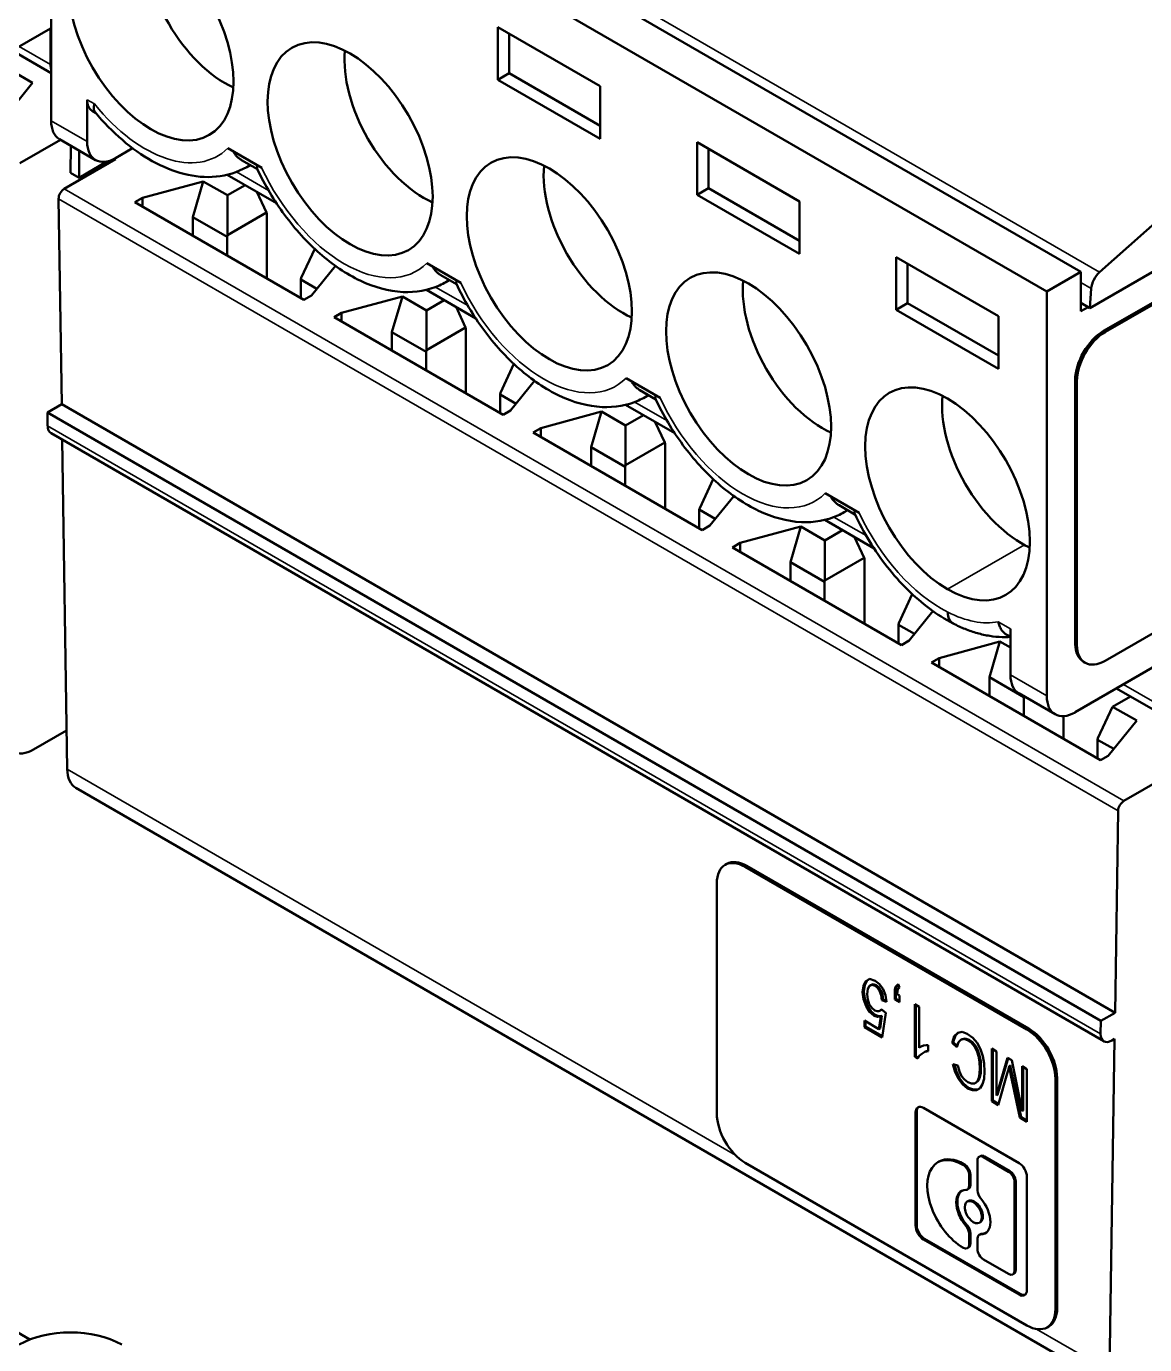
# Model space of a CAD drawing. Header units: millimetres. Extents: x 3137 to 5094, y 789 to 1822.
# Drawn here: x 4116.65 to 4130.54, y 1632.06 to 1648.43 of the extents above; entities that cross this region are included whole.
import ezdxf

# ---------------------------------------------------------------- set-up
doc = ezdxf.new("R2010")
doc.units = ezdxf.units.MM
doc.header["$LTSCALE"] = 1.8
doc.layers.add('외형선(ISO)', color=7, linetype='Continuous', lineweight=50)
doc.layers.add('좁은 외형선(ISO)', color=7, linetype='Continuous', lineweight=35)

msp = doc.modelspace()

# ---------------------------------------------------------------- linework, layer by layer
at = {"layer": '외형선(ISO)'}
for p, q in [((4117.38, 1652.526), (4129.751, 1645.384)), ((4116.955, 1647.26), (4116.955, 1652.281)), ((4116.955, 1652.281), (4129.326, 1645.139)), ((4116.948, 1648.407), (4115.958, 1647.835)), ((4116.948, 1647.958), (4116.948, 1648.407)), ((4122.506, 1648.423), (4122.506, 1647.77)), ((4123.779, 1647.688), (4122.506, 1648.423)), ((4122.648, 1647.851), (4122.648, 1648.341)), ((4116.472, 1648.131), (4116.955, 1647.852)), ((4116.726, 1647.73), (4116.427, 1647.903)), ((4116.372, 1647.294), (4116.726, 1647.73)), ((4122.506, 1647.77), (4122.648, 1647.851)), ((4122.506, 1647.77), (4123.779, 1647.035)), ((4123.779, 1647.198), (4122.648, 1647.851)), ((4123.779, 1647.035), (4123.779, 1647.688)), ((4129.983, 1645.38), (4132.459, 1647.575)), ((4117.404, 1647.001), (4117.404, 1647.52)), ((4117.466, 1647.383), (4117.508, 1647.359)), ((4133.868, 1647.247), (4129.861, 1644.933)), ((4116.567, 1646.733), (4117.071, 1647.024)), ((4117.507, 1646.772), (4117.059, 1647.031)), ((4117.196, 1646.614), (4117.201, 1646.949)), ((4117.302, 1646.553), (4117.302, 1646.89)), ((4117.968, 1646.918), (4117.757, 1646.797)), ((4119.15, 1646.92), (4119.572, 1646.676)), ((4124.981, 1646.994), (4124.981, 1646.341)), ((4126.254, 1646.259), (4124.981, 1646.994)), ((4125.123, 1646.423), (4125.123, 1646.912)), ((4117.754, 1646.782), (4117.118, 1646.415)), ((4117.649, 1646.754), (4117.302, 1646.553)), ((4117.656, 1646.725), (4117.656, 1646.755)), ((4117.754, 1646.782), (4117.743, 1646.789)), ((4119.519, 1646.658), (4119.321, 1646.772)), ((4119.386, 1646.685), (4119.429, 1646.71)), ((4130.033, 1644.649), (4133.716, 1646.775)), ((4117.196, 1646.614), (4117.302, 1646.553)), ((4119.144, 1646.589), (4119.756, 1646.235)), ((4133.637, 1646.705), (4130.055, 1644.637)), ((4118.09, 1646.302), (4118.845, 1646.506)), ((4118.716, 1646.063), (4118.845, 1646.506)), ((4118.845, 1646.506), (4119.145, 1646.334)), ((4119.145, 1646.334), (4119.365, 1646.461)), ((4124.981, 1646.341), (4125.123, 1646.423)), ((4126.254, 1645.769), (4125.123, 1646.423)), ((4117.048, 1646.291), (4117.087, 1643.738)), ((4118.09, 1646.302), (4117.996, 1646.247)), ((4120.096, 1645.035), (4117.996, 1646.247)), ((4118.09, 1646.193), (4118.09, 1646.302)), ((4119.145, 1646.334), (4119.145, 1645.838)), ((4119.631, 1646.119), (4119.512, 1646.376)), ((4124.981, 1646.341), (4126.254, 1645.606)), ((4126.254, 1645.606), (4126.254, 1646.259)), ((4118.716, 1645.831), (4118.716, 1646.063)), ((4118.716, 1646.063), (4119.141, 1645.818)), ((4119.145, 1645.838), (4119.631, 1646.119)), ((4119.631, 1646.119), (4119.635, 1646.104)), ((4119.635, 1645.301), (4119.635, 1646.104)), ((4119.145, 1645.838), (4119.141, 1645.818)), ((4119.141, 1645.586), (4119.141, 1645.818)), ((4120.231, 1645.668), (4120.064, 1645.308)), ((4127.456, 1645.565), (4127.456, 1644.912)), ((4128.725, 1644.832), (4127.456, 1645.565)), ((4120.191, 1645.09), (4120.488, 1645.456)), ((4121.625, 1645.491), (4122.047, 1645.247)), ((4127.597, 1644.994), (4127.597, 1645.484)), ((4120.064, 1645.308), (4120.06, 1645.288)), ((4120.06, 1645.056), (4120.06, 1645.288)), ((4120.258, 1645.173), (4120.06, 1645.288)), ((4121.994, 1645.229), (4121.796, 1645.343)), ((4121.861, 1645.256), (4121.903, 1645.281)), ((4129.326, 1645.139), (4129.751, 1645.384)), ((4129.751, 1645.384), (4129.751, 1644.894)), ((4120.096, 1645.035), (4120.191, 1645.09)), ((4120.565, 1644.873), (4121.32, 1645.078)), ((4121.191, 1644.634), (4121.32, 1645.078)), ((4121.32, 1645.078), (4121.619, 1644.905)), ((4121.619, 1645.16), (4122.231, 1644.806)), ((4129.326, 1640.117), (4129.326, 1645.139)), ((4129.861, 1644.933), (4129.879, 1645.176)), ((4121.619, 1644.905), (4121.84, 1645.032)), ((4122.106, 1644.691), (4121.987, 1644.947)), ((4127.456, 1644.912), (4127.597, 1644.994)), ((4127.456, 1644.912), (4128.725, 1644.179)), ((4127.597, 1644.994), (4128.725, 1644.343)), ((4129.751, 1644.997), (4129.84, 1644.945)), ((4129.751, 1644.894), (4129.84, 1644.945)), ((4129.84, 1644.945), (4129.861, 1644.933)), ((4120.565, 1644.873), (4120.471, 1644.819)), ((4122.571, 1643.606), (4120.471, 1644.819)), ((4120.565, 1644.764), (4120.565, 1644.873)), ((4121.619, 1644.905), (4121.619, 1644.41)), ((4128.725, 1644.179), (4128.725, 1644.832)), ((4121.191, 1644.634), (4121.615, 1644.389)), ((4121.191, 1644.403), (4121.191, 1644.634)), ((4121.619, 1644.41), (4122.106, 1644.691)), ((4122.106, 1644.691), (4122.11, 1644.675)), ((4122.11, 1643.872), (4122.11, 1644.675)), ((4121.619, 1644.41), (4121.615, 1644.389)), ((4121.615, 1644.158), (4121.615, 1644.389)), ((4122.706, 1644.239), (4122.539, 1643.879)), ((4122.665, 1643.661), (4122.963, 1644.028)), ((4124.1, 1644.062), (4124.522, 1643.818)), ((4129.68, 1640.76), (4129.68, 1644.036)), ((4129.701, 1644.024), (4129.701, 1640.748)), ((4122.539, 1643.879), (4122.535, 1643.859)), ((4122.733, 1643.744), (4122.535, 1643.859)), ((4122.535, 1643.627), (4122.535, 1643.859)), ((4124.468, 1643.8), (4124.271, 1643.914)), ((4124.335, 1643.827), (4124.378, 1643.852)), ((4116.91, 1643.636), (4117.087, 1643.738)), ((4116.912, 1643.471), (4116.91, 1643.636)), ((4116.91, 1643.636), (4129.998, 1636.08)), ((4117.087, 1643.738), (4130.175, 1636.182)), ((4122.571, 1643.606), (4122.665, 1643.661)), ((4123.04, 1643.444), (4123.795, 1643.649)), ((4123.666, 1643.206), (4123.795, 1643.649)), ((4123.795, 1643.649), (4124.094, 1643.476)), ((4124.094, 1643.731), (4124.705, 1643.378)), ((4124.094, 1643.476), (4124.315, 1643.603)), ((4123.04, 1643.444), (4122.945, 1643.39)), ((4123.04, 1643.335), (4123.04, 1643.444)), ((4124.094, 1643.476), (4124.094, 1642.981)), ((4124.581, 1643.262), (4124.462, 1643.518)), ((4130.035, 1635.827), (4116.955, 1643.379)), ((4117.093, 1643.299), (4117.154, 1639.208)), ((4125.046, 1642.177), (4122.945, 1643.39)), ((4123.666, 1643.206), (4124.09, 1642.961)), ((4123.666, 1642.974), (4123.666, 1643.206)), ((4124.094, 1642.981), (4124.581, 1643.262)), ((4124.581, 1643.262), (4124.585, 1643.246)), ((4124.585, 1642.443), (4124.585, 1643.246)), ((4124.094, 1642.981), (4124.09, 1642.961)), ((4124.09, 1642.729), (4124.09, 1642.961)), ((4125.181, 1642.81), (4125.014, 1642.45)), ((4126.575, 1642.633), (4126.997, 1642.389)), ((4125.14, 1642.232), (4125.438, 1642.599)), ((4126.943, 1642.371), (4126.746, 1642.485)), ((4125.014, 1642.45), (4125.009, 1642.43)), ((4125.009, 1642.198), (4125.009, 1642.43)), ((4125.208, 1642.315), (4125.009, 1642.43)), ((4126.568, 1642.302), (4127.18, 1641.949)), ((4126.81, 1642.399), (4126.853, 1642.423)), ((4125.046, 1642.177), (4125.14, 1642.232)), ((4125.515, 1642.016), (4126.27, 1642.22)), ((4126.141, 1641.777), (4126.27, 1642.22)), ((4126.27, 1642.22), (4126.569, 1642.047)), ((4126.569, 1642.047), (4126.79, 1642.174)), ((4125.515, 1642.016), (4125.42, 1641.961)), ((4127.52, 1640.748), (4125.42, 1641.961)), ((4125.515, 1641.906), (4125.515, 1642.016)), ((4126.569, 1642.047), (4126.569, 1641.552)), ((4127.056, 1641.833), (4126.937, 1642.089)), ((4126.569, 1641.552), (4127.056, 1641.833)), ((4127.056, 1641.833), (4127.06, 1641.818)), ((4127.06, 1641.014), (4127.06, 1641.818)), ((4126.141, 1641.777), (4126.565, 1641.532)), ((4126.141, 1641.545), (4126.141, 1641.777)), ((4126.569, 1641.552), (4126.565, 1641.532)), ((4126.565, 1641.3), (4126.565, 1641.532)), ((4127.656, 1641.381), (4127.488, 1641.021)), ((4127.615, 1640.803), (4127.913, 1641.17)), ((4127.488, 1641.021), (4127.484, 1641.001)), ((4127.484, 1640.769), (4127.484, 1641.001)), ((4127.683, 1640.886), (4127.484, 1641.001)), ((4128.829, 1640.874), (4128.875, 1640.848)), ((4128.875, 1640.378), (4128.875, 1640.949)), ((4130.054, 1640.554), (4130.677, 1640.913)), ((4127.52, 1640.748), (4127.615, 1640.803)), ((4127.99, 1640.587), (4128.745, 1640.791)), ((4128.616, 1640.348), (4128.745, 1640.791)), ((4128.745, 1640.791), (4128.875, 1640.716)), ((4129.68, 1640.76), (4129.701, 1640.748)), ((4127.99, 1640.587), (4127.895, 1640.532)), ((4129.995, 1639.319), (4127.895, 1640.532)), ((4127.99, 1640.477), (4127.99, 1640.587)), ((4129.804, 1640.529), (4129.783, 1640.542)), ((4128.616, 1640.348), (4129.04, 1640.103)), ((4128.616, 1640.116), (4128.616, 1640.348)), ((4130.67, 1640.485), (4129.68, 1639.913)), ((4130.193, 1640.209), (4130.677, 1639.93)), ((4128.979, 1640.149), (4129.43, 1639.888)), ((4129.042, 1640.112), (4129.04, 1640.103)), ((4129.04, 1639.871), (4129.04, 1640.103)), ((4130.145, 1639.983), (4130.365, 1640.11)), ((4129.535, 1639.585), (4129.535, 1639.865)), ((4130.145, 1639.983), (4129.963, 1639.592)), ((4130.444, 1639.81), (4130.145, 1639.983)), ((4117.147, 1639.687), (4116.736, 1639.45)), ((4130.09, 1639.374), (4130.444, 1639.81)), ((4129.963, 1639.592), (4129.959, 1639.572)), ((4130.158, 1639.458), (4129.959, 1639.572)), ((4129.959, 1639.34), (4129.959, 1639.572)), ((4129.995, 1639.319), (4130.09, 1639.374)), ((4130.285, 1638.813), (4130.789, 1639.104)), ((4130.206, 1631.504), (4117.262, 1638.977)), ((4130.175, 1636.182), (4130.213, 1638.691)), ((4125.33, 1638.018), (4125.351, 1638.03)), ((4125.58, 1637.993), (4129.08, 1635.973)), ((4125.601, 1638.006), (4129.102, 1635.985)), ((4125.227, 1634.932), (4125.227, 1637.789)), ((4127.075, 1636.571), (4127.05, 1636.517)), ((4127.064, 1636.525), (4127.089, 1636.58)), ((4127.126, 1636.603), (4127.075, 1636.571)), ((4127.089, 1636.58), (4127.075, 1636.571)), ((4127.089, 1636.58), (4127.127, 1636.603)), ((4127.194, 1636.58), (4127.126, 1636.603)), ((4127.25, 1636.535), (4127.194, 1636.58)), ((4127.05, 1636.517), (4127.038, 1636.438)), ((4127.052, 1636.446), (4127.038, 1636.438)), ((4127.038, 1636.438), (4127.05, 1636.35)), ((4127.064, 1636.525), (4127.05, 1636.517)), ((4127.052, 1636.446), (4127.064, 1636.525)), ((4127.064, 1636.359), (4127.052, 1636.446)), ((4127.095, 1636.414), (4127.103, 1636.478)), ((4127.103, 1636.348), (4127.095, 1636.414)), ((4127.103, 1636.478), (4127.123, 1636.515)), ((4127.123, 1636.515), (4127.157, 1636.528)), ((4127.137, 1636.523), (4127.123, 1636.515)), ((4127.171, 1636.536), (4127.137, 1636.523)), ((4127.171, 1636.536), (4127.157, 1636.528)), ((4127.157, 1636.528), (4127.194, 1636.515)), ((4127.208, 1636.523), (4127.171, 1636.536)), ((4127.208, 1636.523), (4127.194, 1636.515)), ((4127.194, 1636.515), (4127.225, 1636.493)), ((4127.239, 1636.501), (4127.208, 1636.523)), ((4127.239, 1636.501), (4127.225, 1636.493)), ((4127.225, 1636.493), (4127.25, 1636.454)), ((4127.265, 1636.462), (4127.239, 1636.501)), ((4127.293, 1636.474), (4127.25, 1636.535)), ((4127.265, 1636.462), (4127.25, 1636.454)), ((4127.25, 1636.454), (4127.27, 1636.402)), ((4127.284, 1636.41), (4127.265, 1636.462)), ((4127.284, 1636.41), (4127.27, 1636.402)), ((4127.27, 1636.402), (4127.279, 1636.34)), ((4127.293, 1636.348), (4127.284, 1636.41)), ((4127.324, 1636.399), (4127.293, 1636.474)), ((4127.335, 1636.316), (4127.324, 1636.399)), ((4127.44, 1636.47), (4127.437, 1636.431)), ((4127.451, 1636.44), (4127.437, 1636.431)), ((4127.437, 1636.431), (4127.437, 1636.346)), ((4127.448, 1636.502), (4127.44, 1636.47)), ((4127.454, 1636.479), (4127.44, 1636.47)), ((4127.463, 1636.522), (4127.448, 1636.502)), ((4127.463, 1636.51), (4127.448, 1636.502)), ((4127.451, 1636.44), (4127.454, 1636.479)), ((4127.451, 1636.354), (4127.451, 1636.44)), ((4127.454, 1636.479), (4127.463, 1636.51)), ((4127.482, 1636.535), (4127.463, 1636.522)), ((4127.463, 1636.51), (4127.477, 1636.53)), ((4127.477, 1636.53), (4127.463, 1636.522)), ((4127.468, 1636.413), (4127.471, 1636.444)), ((4127.497, 1636.397), (4127.468, 1636.413)), ((4127.471, 1636.444), (4127.477, 1636.469)), ((4127.477, 1636.53), (4127.483, 1636.534)), ((4127.477, 1636.469), (4127.485, 1636.485)), ((4127.497, 1636.495), (4127.482, 1636.535)), ((4127.485, 1636.485), (4127.497, 1636.495)), ((4127.497, 1636.312), (4127.497, 1636.397)), ((4127.064, 1636.359), (4127.05, 1636.35)), ((4127.05, 1636.35), (4127.081, 1636.263)), ((4127.095, 1636.272), (4127.064, 1636.359)), ((4127.095, 1636.272), (4127.081, 1636.263)), ((4127.081, 1636.263), (4127.126, 1636.193)), ((4127.14, 1636.201), (4127.095, 1636.272)), ((4127.12, 1636.289), (4127.103, 1636.348)), ((4127.151, 1636.243), (4127.12, 1636.289)), ((4127.191, 1636.208), (4127.151, 1636.243)), ((4127.293, 1636.348), (4127.279, 1636.34)), ((4127.279, 1636.34), (4127.335, 1636.316)), ((4127.333, 1636.331), (4127.293, 1636.348)), ((4127.451, 1636.354), (4127.437, 1636.346)), ((4127.437, 1636.346), (4127.497, 1636.312)), ((4127.497, 1636.328), (4127.451, 1636.354)), ((4127.686, 1636.288), (4127.686, 1635.634)), ((4127.743, 1636.255), (4127.686, 1636.288)), ((4127.7, 1635.642), (4127.7, 1636.28)), ((4127.743, 1635.747), (4127.743, 1636.255)), ((4127.242, 1635.979), (4127.061, 1636.084)), ((4127.061, 1636.084), (4127.061, 1636.003)), ((4127.075, 1636.011), (4127.075, 1636.076)), ((4127.14, 1636.201), (4127.126, 1636.193)), ((4127.126, 1636.193), (4127.18, 1636.145)), ((4127.194, 1636.154), (4127.14, 1636.201)), ((4127.194, 1636.154), (4127.18, 1636.145)), ((4127.18, 1636.145), (4127.225, 1636.131)), ((4127.219, 1636.2), (4127.191, 1636.208)), ((4127.239, 1636.14), (4127.194, 1636.154)), ((4127.239, 1636.2), (4127.219, 1636.2)), ((4127.239, 1636.14), (4127.225, 1636.131)), ((4127.225, 1636.131), (4127.265, 1636.137)), ((4127.259, 1636.209), (4127.239, 1636.2)), ((4127.279, 1636.145), (4127.239, 1636.14)), ((4127.265, 1636.137), (4127.242, 1635.979)), ((4127.256, 1635.988), (4127.279, 1636.145)), ((4127.27, 1636.227), (4127.259, 1636.209)), ((4127.273, 1636.217), (4127.259, 1636.209)), ((4127.279, 1636.145), (4127.265, 1636.137)), ((4127.327, 1636.182), (4127.27, 1636.227)), ((4127.273, 1636.217), (4127.276, 1636.222)), ((4127.282, 1635.875), (4127.327, 1636.182)), ((4129.995, 1635.918), (4129.998, 1636.08)), ((4130.175, 1636.182), (4129.998, 1636.08)), ((4127.075, 1636.011), (4127.061, 1636.003)), ((4127.061, 1636.003), (4127.282, 1635.875)), ((4127.284, 1635.89), (4127.075, 1636.011)), ((4127.256, 1635.988), (4127.242, 1635.979)), ((4128.221, 1635.934), (4128.178, 1635.89)), ((4128.192, 1635.898), (4128.228, 1635.936)), ((4128.274, 1635.944), (4128.221, 1635.934)), ((4128.339, 1635.919), (4128.274, 1635.944)), ((4128.41, 1635.87), (4128.339, 1635.919)), ((4127.768, 1635.761), (4127.743, 1635.747)), ((4127.796, 1635.773), (4127.768, 1635.761)), ((4127.827, 1635.78), (4127.796, 1635.773)), ((4127.853, 1635.781), (4127.827, 1635.78)), ((4127.853, 1635.704), (4127.853, 1635.781)), ((4128.178, 1635.89), (4128.15, 1635.809)), ((4128.164, 1635.817), (4128.15, 1635.809)), ((4128.15, 1635.809), (4128.209, 1635.754)), ((4128.164, 1635.817), (4128.192, 1635.898)), ((4128.215, 1635.77), (4128.164, 1635.817)), ((4128.192, 1635.898), (4128.178, 1635.89)), ((4128.209, 1635.754), (4128.229, 1635.816)), ((4128.229, 1635.816), (4128.26, 1635.847)), ((4128.26, 1635.847), (4128.3, 1635.856)), ((4128.274, 1635.855), (4128.26, 1635.847)), ((4128.314, 1635.864), (4128.274, 1635.855)), ((4128.314, 1635.864), (4128.3, 1635.856)), ((4128.3, 1635.856), (4128.348, 1635.837)), ((4128.362, 1635.845), (4128.314, 1635.864)), ((4128.362, 1635.845), (4128.348, 1635.837)), ((4128.348, 1635.837), (4128.39, 1635.808)), ((4128.404, 1635.816), (4128.362, 1635.845)), ((4128.404, 1635.816), (4128.39, 1635.808)), ((4128.39, 1635.808), (4128.427, 1635.762)), ((4128.441, 1635.771), (4128.404, 1635.816)), ((4128.461, 1635.808), (4128.41, 1635.87)), ((4128.441, 1635.771), (4128.427, 1635.762)), ((4128.427, 1635.762), (4128.458, 1635.708)), ((4128.472, 1635.716), (4128.441, 1635.771)), ((4128.503, 1635.73), (4128.461, 1635.808)), ((4130.17, 1635.858), (4130.107, 1631.73)), ((4130.134, 1635.838), (4130.17, 1635.858)), ((4127.7, 1635.642), (4127.686, 1635.634)), ((4127.686, 1635.634), (4127.723, 1635.612)), ((4127.73, 1635.625), (4127.7, 1635.642)), ((4127.723, 1635.612), (4127.743, 1635.646)), ((4127.743, 1635.646), (4127.774, 1635.672)), ((4127.774, 1635.672), (4127.81, 1635.696)), ((4127.81, 1635.696), (4127.853, 1635.704)), ((4127.825, 1635.704), (4127.81, 1635.696)), ((4127.853, 1635.709), (4127.825, 1635.704)), ((4128.472, 1635.716), (4128.458, 1635.708)), ((4128.458, 1635.708), (4128.478, 1635.644)), ((4128.492, 1635.652), (4128.472, 1635.716)), ((4128.492, 1635.652), (4128.478, 1635.644)), ((4128.478, 1635.644), (4128.492, 1635.566)), ((4128.506, 1635.575), (4128.492, 1635.652)), ((4128.506, 1635.575), (4128.492, 1635.566)), ((4128.532, 1635.641), (4128.503, 1635.73)), ((4128.509, 1635.496), (4128.506, 1635.575)), ((4128.549, 1635.55), (4128.532, 1635.641)), ((4128.642, 1635.736), (4128.642, 1635.082)), ((4128.701, 1635.701), (4128.642, 1635.736)), ((4128.656, 1635.09), (4128.656, 1635.728)), ((4128.701, 1635.153), (4128.701, 1635.701)), ((4128.837, 1635.623), (4128.701, 1635.153)), ((4128.716, 1635.161), (4128.847, 1635.617)), ((4128.891, 1635.592), (4128.837, 1635.623)), ((4129.021, 1634.96), (4128.891, 1635.592)), ((4128.161, 1635.542), (4128.189, 1635.445)), ((4128.221, 1635.528), (4128.161, 1635.542)), ((4128.204, 1635.453), (4128.179, 1635.538)), ((4128.204, 1635.453), (4128.189, 1635.445)), ((4128.189, 1635.445), (4128.229, 1635.361)), ((4128.243, 1635.369), (4128.204, 1635.453)), ((4128.243, 1635.454), (4128.221, 1635.528)), ((4128.269, 1635.395), (4128.243, 1635.454)), ((4128.492, 1635.428), (4128.481, 1635.374)), ((4128.492, 1635.566), (4128.495, 1635.488)), ((4128.495, 1635.488), (4128.492, 1635.428)), ((4128.506, 1635.436), (4128.492, 1635.428)), ((4128.509, 1635.496), (4128.495, 1635.488)), ((4128.495, 1635.382), (4128.506, 1635.436)), ((4128.506, 1635.436), (4128.509, 1635.496)), ((4128.554, 1635.453), (4128.549, 1635.55)), ((4128.549, 1635.363), (4128.554, 1635.453)), ((4128.721, 1635.036), (4128.834, 1635.426)), ((4128.834, 1635.426), (4128.851, 1635.477)), ((4128.851, 1635.477), (4128.86, 1635.517)), ((4128.874, 1635.525), (4128.86, 1635.517)), ((4128.86, 1635.517), (4128.868, 1635.471)), ((4128.882, 1635.479), (4128.868, 1635.471)), ((4128.868, 1635.471), (4128.882, 1635.406)), ((4128.882, 1635.479), (4128.874, 1635.525)), ((4128.897, 1635.414), (4128.882, 1635.479)), ((4129.007, 1634.887), (4128.897, 1635.414)), ((4129.021, 1635.517), (4129.021, 1634.96)), ((4129.08, 1635.483), (4129.021, 1635.517)), ((4129.035, 1634.969), (4129.035, 1635.509)), ((4129.08, 1634.829), (4129.08, 1635.483)), ((4128.243, 1635.369), (4128.229, 1635.361)), ((4128.229, 1635.361), (4128.28, 1635.295)), ((4128.294, 1635.303), (4128.243, 1635.369)), ((4128.303, 1635.351), (4128.269, 1635.395)), ((4128.294, 1635.303), (4128.28, 1635.295)), ((4128.28, 1635.295), (4128.342, 1635.243)), ((4128.356, 1635.251), (4128.294, 1635.303)), ((4128.345, 1635.318), (4128.303, 1635.351)), ((4128.356, 1635.251), (4128.342, 1635.243)), ((4128.393, 1635.303), (4128.345, 1635.318)), ((4128.416, 1635.229), (4128.356, 1635.251)), ((4128.433, 1635.304), (4128.393, 1635.303)), ((4128.464, 1635.331), (4128.433, 1635.304)), ((4128.447, 1635.312), (4128.433, 1635.304)), ((4128.447, 1635.312), (4128.478, 1635.339)), ((4128.481, 1635.374), (4128.464, 1635.331)), ((4128.478, 1635.339), (4128.464, 1635.331)), ((4128.478, 1635.339), (4128.495, 1635.382)), ((4128.495, 1635.382), (4128.481, 1635.374)), ((4128.498, 1635.246), (4128.529, 1635.293)), ((4128.529, 1635.293), (4128.549, 1635.363)), ((4128.882, 1635.406), (4128.993, 1634.879)), ((4129.434, 1635.36), (4129.434, 1632.502)), ((4129.455, 1635.372), (4129.455, 1632.515)), ((4128.342, 1635.243), (4128.402, 1635.221)), ((4128.416, 1635.229), (4128.402, 1635.221)), ((4128.402, 1635.221), (4128.453, 1635.22)), ((4128.466, 1635.228), (4128.416, 1635.229)), ((4128.453, 1635.22), (4128.498, 1635.246)), ((4128.656, 1635.09), (4128.642, 1635.082)), ((4128.725, 1635.05), (4128.656, 1635.09)), ((4128.716, 1635.161), (4128.701, 1635.153)), ((4127.697, 1634.943), (4127.697, 1633.538)), ((4127.711, 1633.546), (4127.711, 1634.951)), ((4128.982, 1634.314), (4127.795, 1635)), ((4128.642, 1635.082), (4128.721, 1635.036)), ((4129.035, 1634.969), (4129.021, 1634.96)), ((4129.007, 1634.887), (4128.993, 1634.879)), ((4128.993, 1634.879), (4129.08, 1634.829)), ((4129.08, 1634.845), (4129.007, 1634.887)), ((4129.08, 1632.298), (4125.58, 1634.319)), ((4127.986, 1634.333), (4127.972, 1634.325)), ((4128.284, 1634.295), (4128.289, 1634.291)), ((4128.304, 1634.299), (4128.298, 1634.303)), ((4128.465, 1633.974), (4128.465, 1634.346)), ((4128.501, 1634.402), (4128.487, 1634.394)), ((4128.539, 1634.389), (4128.853, 1634.208)), ((4128.867, 1634.216), (4128.553, 1634.397)), ((4128.363, 1634.163), (4128.363, 1634.034)), ((4128.377, 1634.042), (4128.377, 1634.171)), ((4129.08, 1632.739), (4129.08, 1634.144)), ((4128.355, 1633.994), (4128.341, 1633.986)), ((4128.927, 1634.08), (4128.927, 1632.981)), ((4128.941, 1632.989), (4128.941, 1634.088)), ((4128.354, 1633.844), (4128.339, 1633.836)), ((4128.503, 1633.583), (4128.489, 1633.574)), ((4114.56, 1633.353), (4116.691, 1632.123)), ((4127.795, 1633.367), (4128.982, 1632.681)), ((4128.997, 1632.69), (4127.809, 1633.375)), ((4128.363, 1633.436), (4128.363, 1633.306)), ((4128.377, 1633.314), (4128.377, 1633.444)), ((4128.465, 1633.247), (4128.465, 1633.377)), ((4128.501, 1633.433), (4128.487, 1633.425)), ((4128.289, 1633.263), (4128.284, 1633.266)), ((4128.355, 1633.266), (4128.341, 1633.258)), ((4128.853, 1632.938), (4128.539, 1633.119)), ((4128.919, 1632.941), (4128.905, 1632.932)), ((4129.33, 1632.274), (4129.352, 1632.286))]:
    msp.add_line(p, q, dxfattribs=at)
for centre in [(4118.196, 1648.339), (4120.671, 1646.91), (4123.146, 1645.482), (4125.621, 1644.053)]:
    msp.add_ellipse(centre, major_axis=(-0.725, 1.256), ratio=0.57735, dxfattribs=at)
for centre, major_axis, ratio, start_param, end_param in [((4119.116, 1648.87), (0.7, -1.212), 0.57735, 3.821315, 5.603), ((4121.591, 1647.441), (0.7, -1.212), 0.57735, 3.821315, 5.603), ((4117.161, 1648.08), (0.15, 0.26), 0.57735, 2.356194, 2.615116), ((4117.616, 1647.643), (-0.15, -0.26), 0.57735, 5.497787, 6.283185), ((4117.309, 1647.464), (-0.25, -0.433), 0.57735, 5.497787, 6.283185), ((4117.757, 1647.205), (-0.25, -0.433), 0.57735, 5.497787, 7.068583), ((4124.065, 1646.012), (0.7, -1.212), 0.57735, 3.821315, 5.603), ((4117.119, 1646.332), (-0.0487, -0.0874), 0.587337, 3.917954, 5.488751), ((4126.54, 1644.583), (0.7, -1.212), 0.57735, 3.821315, 5.603), ((4130.02, 1645.243), (-0.1, -0.173), 0.57735, 4.18879, 5.410521), ((4130.033, 1644.241), (-0.25, -0.433), 0.57735, 3.926991, 5.497787), ((4130.055, 1644.228), (-0.25, -0.433), 0.57735, 3.926991, 5.497787), ((4128.096, 1642.624), (-0.725, 1.256), 0.57735, 5.499511, 8.637656), ((4129.015, 1643.154), (0.7, -1.212), 0.57735, 3.821315, 5.599385), ((4128.092, 1642.626), (0.725, -1.256), 0.57735, 5.499511, 8.637656), ((4117.054, 1643.553), (-0.097, -0.175), 0.587337, 5.488751, 6.274149), ((4128.308, 1641.279), (-0.15, -0.26), 0.577133, 5.496593, 6.346639), ((4130.033, 1640.975), (-0.25, -0.433), 0.57735, 5.523799, 6.283185), ((4130.054, 1640.962), (-0.25, -0.433), 0.57735, 5.523799, 7.068583), ((4129.229, 1640.582), (-0.25, -0.433), 0.57735, 5.497787, 6.283185), ((4129.68, 1640.321), (-0.25, -0.433), 0.57735, 5.497787, 7.068583), ((4116.742, 1639.854), (-0.256, -0.429), 0.567188, 5.506214, 7.077011), ((4117.508, 1639.412), (-0.243, -0.437), 0.587337, 5.488751, 6.274149), ((4130.284, 1638.732), (-0.0513, -0.0859), 0.567188, 3.935418, 5.506214), ((4125.58, 1637.585), (-0.25, 0.433), 0.57735, 5.497787, 7.068583), ((4125.601, 1637.597), (-0.25, 0.433), 0.57735, 5.497787, 6.283185), ((4129.08, 1635.564), (-0.25, 0.433), 0.57735, 3.926991, 5.497787), ((4129.102, 1635.577), (-0.25, 0.433), 0.57735, 3.926991, 5.497787), ((4130.137, 1635.999), (-0.103, -0.172), 0.567188, 5.506214, 7.077011), ((4125.58, 1634.727), (0.25, -0.433), 0.57735, 3.926991, 5.497787), ((4127.795, 1634.886), (-0.069, 0.121), 0.577318, 5.505237, 7.076034), ((4127.809, 1634.895), (-0.069, 0.121), 0.577318, 0.105633, 0.792848), ((4128.284, 1633.78), (-0.31, 0.545), 0.577318, 5.505237, 8.64683), ((4128.298, 1633.789), (-0.31, 0.545), 0.577318, 5.505237, 6.28691), ((4128.289, 1634.206), (-0.0515, 0.0906), 0.577318, 3.934441, 5.505237), ((4128.304, 1634.214), (-0.0515, 0.0906), 0.577318, 3.934441, 5.505237), ((4128.539, 1634.304), (-0.0515, 0.0906), 0.577318, 5.505237, 7.076034), ((4128.553, 1634.312), (-0.0515, 0.0906), 0.577318, 5.505237, 6.28691), ((4128.982, 1634.201), (-0.069, 0.121), 0.577318, 3.934441, 5.505237), ((4128.853, 1634.122), (-0.0515, 0.0906), 0.577318, 3.934441, 5.505237), ((4128.867, 1634.13), (-0.0515, 0.0906), 0.577318, 3.934441, 5.505237), ((4128.414, 1633.705), (-0.149, 0.262), 0.577318, 5.957015, 8.195052), ((4128.428, 1633.713), (-0.149, 0.262), 0.577318, 0.050695, 1.911867), ((4128.289, 1634.076), (-0.0515, 0.0906), 0.577324, 2.815421, 3.934453), ((4128.304, 1634.084), (-0.0515, 0.0906), 0.577324, 3.14532, 3.934453), ((4128.539, 1633.932), (-0.0515, 0.0906), 0.577312, 0.792847, 1.911879), ((4128.414, 1633.705), (-0.074, 0.131), 0.577318, 3.934441, 7.076034), ((4128.428, 1633.713), (-0.074, 0.131), 0.577318, 3.934441, 6.286911), ((4128.414, 1633.705), (-0.149, 0.262), 0.577318, 2.815422, 5.053459), ((4128.414, 1633.705), (-0.074, 0.131), 0.577318, 0.792848, 3.934441), ((4128.428, 1633.713), (-0.074, 0.131), 0.577318, 3.145319, 3.934441), ((4127.795, 1633.481), (-0.069, 0.121), 0.577318, 0.792848, 2.363645), ((4127.809, 1633.489), (-0.069, 0.121), 0.577318, 0.792848, 2.363645), ((4128.289, 1633.478), (-0.0515, 0.0906), 0.577312, 3.93444, 5.053472), ((4128.304, 1633.486), (-0.0515, 0.0906), 0.577312, 3.93444, 5.053472), ((4128.428, 1633.713), (-0.149, 0.262), 0.577318, 2.815422, 3.098347), ((4128.289, 1633.348), (-0.0515, 0.0906), 0.577318, 2.363645, 3.934441), ((4128.304, 1633.357), (-0.0515, 0.0906), 0.577318, 3.145317, 3.934441), ((4128.539, 1633.334), (-0.0515, 0.0906), 0.577324, 5.957014, 7.076045), ((4128.553, 1633.342), (-0.0515, 0.0906), 0.577324, 5.957014, 6.286913), ((4128.539, 1633.204), (-0.0515, 0.0906), 0.577318, 0.792848, 2.363645), ((4128.853, 1633.023), (-0.0515, 0.0906), 0.577318, 2.363645, 3.934441), ((4128.867, 1633.031), (-0.0515, 0.0906), 0.577318, 3.145317, 3.934441), ((4128.982, 1632.795), (-0.069, 0.121), 0.577318, 2.363645, 3.934441), ((4128.997, 1632.804), (-0.069, 0.121), 0.577318, 2.363645, 3.04341), ((4129.08, 1632.707), (0.25, -0.433), 0.57735, 5.497787, 7.068583), ((4129.102, 1632.719), (0.25, -0.433), 0.57735, 0, 0.785398), ((4117.196, 1631.693), (-0.9, 0), 0.57735, 3.926991, 5.497787)]:
    msp.add_ellipse(centre, major_axis=major_axis, ratio=ratio, start_param=start_param, end_param=end_param, dxfattribs=at)
for points, knots in [([(4117.502, 1647.366), (4117.5, 1647.368), (4117.499, 1647.37), (4117.498, 1647.372), (4117.495, 1647.375), (4117.493, 1647.379), (4117.492, 1647.384), (4117.49, 1647.388), (4117.489, 1647.392), (4117.488, 1647.397), (4117.487, 1647.402), (4117.486, 1647.407), (4117.486, 1647.413), (4117.486, 1647.418), (4117.486, 1647.424), (4117.486, 1647.43), (4117.487, 1647.436), (4117.488, 1647.442), (4117.489, 1647.449), (4117.49, 1647.455), (4117.491, 1647.462), (4117.493, 1647.469)], [0.282554, 0.282554, 0.282554, 0.282554, 0.2993637, 0.2993637, 0.2993637, 0.3291936, 0.3291936, 0.3291936, 0.3590076, 0.3590076, 0.3590076, 0.3889136, 0.3889136, 0.3889136, 0.4189471, 0.4189471, 0.4189471, 0.4489733, 0.4489733, 0.4489733, 0.4788553, 0.4788553, 0.4788553, 0.4788553]), ([(4117.502, 1647.366), (4117.608, 1647.239), (4117.721, 1647.123), (4117.96, 1646.919), (4118.084, 1646.831), (4118.341, 1646.688), (4118.473, 1646.633), (4118.74, 1646.566), (4118.875, 1646.553), (4119.141, 1646.579), (4119.271, 1646.619), (4119.386, 1646.685)], [1.076929, 1.076929, 1.076929, 1.076929, 1.332782, 1.332782, 1.588635, 1.588635, 1.844488, 1.844488, 2.100341, 2.100341, 2.356194, 2.356194, 2.356194, 2.356194]), ([(4119.321, 1646.772), (4119.321, 1646.772), (4119.321, 1646.772), (4119.321, 1646.772), (4119.315, 1646.776), (4119.309, 1646.78), (4119.303, 1646.784), (4119.297, 1646.788), (4119.291, 1646.793), (4119.285, 1646.798), (4119.279, 1646.803), (4119.274, 1646.808), (4119.268, 1646.813), (4119.257, 1646.824), (4119.247, 1646.836), (4119.237, 1646.849), (4119.233, 1646.855), (4119.228, 1646.862), (4119.224, 1646.869), (4119.221, 1646.873), (4119.218, 1646.877), (4119.216, 1646.882)], [0.2407241, 0.2407241, 0.2407241, 0.2407241, 0.2407597, 0.2407597, 0.2407597, 0.2675408, 0.2675408, 0.2675408, 0.2942374, 0.2942374, 0.2942374, 0.3208869, 0.3208869, 0.3208869, 0.3741831, 0.3741831, 0.3741831, 0.400827, 0.400827, 0.400827, 0.4169882, 0.4169882, 0.4169882, 0.4169882]), ([(4119.519, 1646.707), (4119.518, 1646.704), (4119.518, 1646.702), (4119.517, 1646.7), (4119.516, 1646.696), (4119.515, 1646.693), (4119.514, 1646.689), (4119.513, 1646.683), (4119.513, 1646.677), (4119.514, 1646.672), (4119.514, 1646.669), (4119.515, 1646.667), (4119.516, 1646.665), (4119.516, 1646.664), (4119.516, 1646.664), (4119.516, 1646.664)], [0.0105272, 0.0105272, 0.0105272, 0.0105272, 0.0266884, 0.0266884, 0.0266884, 0.0533323, 0.0533323, 0.0533323, 0.1066284, 0.1066284, 0.1066284, 0.133278, 0.133278, 0.133278, 0.1339087, 0.1339087, 0.1339087, 0.1339087]), ([(4119.516, 1646.664), (4119.61, 1646.463), (4119.725, 1646.268), (4119.989, 1645.912), (4120.136, 1645.749), (4120.453, 1645.472), (4120.622, 1645.357), (4120.97, 1645.192), (4121.149, 1645.141), (4121.484, 1645.126), (4121.64, 1645.152), (4121.808, 1645.228), (4121.835, 1645.241), (4121.861, 1645.256)], [0.637054, 0.637054, 0.637054, 0.637054, 0.977006, 0.977006, 1.317214, 1.317214, 1.660915, 1.660915, 2.001281, 2.001281, 2.298494, 2.298494, 2.356194, 2.356194, 2.356194, 2.356194]), ([(4121.796, 1645.343), (4121.796, 1645.343), (4121.796, 1645.343), (4121.796, 1645.343), (4121.79, 1645.347), (4121.784, 1645.351), (4121.778, 1645.355), (4121.772, 1645.359), (4121.766, 1645.364), (4121.76, 1645.369), (4121.754, 1645.374), (4121.749, 1645.379), (4121.743, 1645.384), (4121.732, 1645.395), (4121.722, 1645.407), (4121.712, 1645.42), (4121.708, 1645.427), (4121.703, 1645.433), (4121.698, 1645.44), (4121.696, 1645.444), (4121.693, 1645.449), (4121.691, 1645.453)], [0.2407241, 0.2407241, 0.2407241, 0.2407241, 0.2407597, 0.2407597, 0.2407597, 0.2675408, 0.2675408, 0.2675408, 0.2942374, 0.2942374, 0.2942374, 0.3208869, 0.3208869, 0.3208869, 0.3741831, 0.3741831, 0.3741831, 0.400827, 0.400827, 0.400827, 0.4169882, 0.4169882, 0.4169882, 0.4169882]), ([(4121.994, 1645.278), (4121.993, 1645.275), (4121.992, 1645.273), (4121.992, 1645.271), (4121.991, 1645.267), (4121.99, 1645.264), (4121.989, 1645.26), (4121.988, 1645.254), (4121.988, 1645.248), (4121.988, 1645.243), (4121.989, 1645.24), (4121.99, 1645.238), (4121.991, 1645.236), (4121.991, 1645.236), (4121.991, 1645.236), (4121.991, 1645.235)], [0.0105272, 0.0105272, 0.0105272, 0.0105272, 0.0266884, 0.0266884, 0.0266884, 0.0533323, 0.0533323, 0.0533323, 0.1066284, 0.1066284, 0.1066284, 0.133278, 0.133278, 0.133278, 0.1339087, 0.1339087, 0.1339087, 0.1339087]), ([(4121.991, 1645.235), (4122.085, 1645.034), (4122.2, 1644.84), (4122.463, 1644.483), (4122.611, 1644.32), (4122.928, 1644.043), (4123.097, 1643.928), (4123.445, 1643.763), (4123.624, 1643.713), (4123.958, 1643.697), (4124.115, 1643.723), (4124.283, 1643.799), (4124.309, 1643.812), (4124.335, 1643.827)], [0.637054, 0.637054, 0.637054, 0.637054, 0.977006, 0.977006, 1.317214, 1.317214, 1.660915, 1.660915, 2.001281, 2.001281, 2.298494, 2.298494, 2.356194, 2.356194, 2.356194, 2.356194]), ([(4124.271, 1643.914), (4124.271, 1643.914), (4124.271, 1643.914), (4124.271, 1643.914), (4124.265, 1643.918), (4124.259, 1643.922), (4124.253, 1643.926), (4124.246, 1643.93), (4124.241, 1643.935), (4124.235, 1643.94), (4124.229, 1643.945), (4124.223, 1643.95), (4124.218, 1643.955), (4124.207, 1643.966), (4124.197, 1643.978), (4124.187, 1643.991), (4124.182, 1643.998), (4124.178, 1644.004), (4124.173, 1644.011), (4124.171, 1644.015), (4124.168, 1644.02), (4124.166, 1644.024)], [0.2407241, 0.2407241, 0.2407241, 0.2407241, 0.2407597, 0.2407597, 0.2407597, 0.2675408, 0.2675408, 0.2675408, 0.2942374, 0.2942374, 0.2942374, 0.3208869, 0.3208869, 0.3208869, 0.3741831, 0.3741831, 0.3741831, 0.400827, 0.400827, 0.400827, 0.4169882, 0.4169882, 0.4169882, 0.4169882]), ([(4124.469, 1643.849), (4124.468, 1643.847), (4124.467, 1643.844), (4124.467, 1643.842), (4124.465, 1643.838), (4124.465, 1643.835), (4124.464, 1643.832), (4124.463, 1643.825), (4124.462, 1643.819), (4124.463, 1643.814), (4124.464, 1643.811), (4124.464, 1643.809), (4124.465, 1643.807), (4124.465, 1643.807), (4124.465, 1643.807), (4124.465, 1643.807)], [0.0105272, 0.0105272, 0.0105272, 0.0105272, 0.0266884, 0.0266884, 0.0266884, 0.0533323, 0.0533323, 0.0533323, 0.1066284, 0.1066284, 0.1066284, 0.133278, 0.133278, 0.133278, 0.1339087, 0.1339087, 0.1339087, 0.1339087]), ([(4124.465, 1643.807), (4124.56, 1643.605), (4124.675, 1643.411), (4124.938, 1643.054), (4125.086, 1642.891), (4125.402, 1642.614), (4125.572, 1642.499), (4125.92, 1642.334), (4126.099, 1642.284), (4126.433, 1642.268), (4126.59, 1642.294), (4126.758, 1642.37), (4126.784, 1642.384), (4126.81, 1642.399)], [0.637054, 0.637054, 0.637054, 0.637054, 0.977006, 0.977006, 1.317214, 1.317214, 1.660915, 1.660915, 2.001281, 2.001281, 2.298494, 2.298494, 2.356194, 2.356194, 2.356194, 2.356194]), ([(4126.746, 1642.485), (4126.746, 1642.485), (4126.746, 1642.485), (4126.746, 1642.485), (4126.74, 1642.489), (4126.733, 1642.493), (4126.727, 1642.497), (4126.721, 1642.502), (4126.715, 1642.506), (4126.71, 1642.511), (4126.704, 1642.516), (4126.698, 1642.521), (4126.693, 1642.527), (4126.682, 1642.538), (4126.672, 1642.55), (4126.662, 1642.562), (4126.657, 1642.569), (4126.653, 1642.576), (4126.648, 1642.582), (4126.646, 1642.587), (4126.643, 1642.591), (4126.64, 1642.595)], [0.2407241, 0.2407241, 0.2407241, 0.2407241, 0.2407597, 0.2407597, 0.2407597, 0.2675408, 0.2675408, 0.2675408, 0.2942374, 0.2942374, 0.2942374, 0.3208869, 0.3208869, 0.3208869, 0.3741831, 0.3741831, 0.3741831, 0.400827, 0.400827, 0.400827, 0.4169882, 0.4169882, 0.4169882, 0.4169882]), ([(4126.944, 1642.42), (4126.943, 1642.418), (4126.942, 1642.415), (4126.941, 1642.413), (4126.94, 1642.409), (4126.939, 1642.406), (4126.939, 1642.403), (4126.937, 1642.396), (4126.937, 1642.39), (4126.938, 1642.385), (4126.939, 1642.382), (4126.939, 1642.38), (4126.94, 1642.378), (4126.94, 1642.378), (4126.94, 1642.378), (4126.94, 1642.378)], [0.0105272, 0.0105272, 0.0105272, 0.0105272, 0.0266884, 0.0266884, 0.0266884, 0.0533323, 0.0533323, 0.0533323, 0.1066284, 0.1066284, 0.1066284, 0.133278, 0.133278, 0.133278, 0.1339087, 0.1339087, 0.1339087, 0.1339087]), ([(4126.94, 1642.378), (4126.995, 1642.261), (4127.057, 1642.147), (4127.192, 1641.926), (4127.266, 1641.82), (4127.424, 1641.619), (4127.508, 1641.525), (4127.684, 1641.351), (4127.776, 1641.271), (4127.965, 1641.13), (4128.063, 1641.068), (4128.162, 1641.017)], [0.6370543, 0.6370543, 0.6370543, 0.6370543, 0.8340178, 0.8340178, 1.0309813, 1.0309813, 1.2279449, 1.2279449, 1.4249084, 1.4249084, 1.6218719, 1.6218719, 1.6218719, 1.6218719]), ([(4128.096, 1641.157), (4128.096, 1641.126), (4128.102, 1641.094), (4128.122, 1641.05), (4128.14, 1641.03), (4128.159, 1641.018), (4128.161, 1641.018), (4128.162, 1641.017)], [0.13343006, 0.13343006, 0.13343006, 0.13343006, 0.14454754, 0.14454754, 0.1556678, 0.1556678, 0.15649624, 0.15649624, 0.15649624, 0.15649624]), ([(4128.162, 1641.017), (4128.212, 1640.991), (4128.262, 1640.968), (4128.362, 1640.928), (4128.413, 1640.911), (4128.515, 1640.882), (4128.566, 1640.87), (4128.669, 1640.854), (4128.721, 1640.849), (4128.805, 1640.847), (4128.839, 1640.847), (4128.872, 1640.85)], [1.6243458, 1.6243458, 1.6243458, 1.6243458, 1.7222782, 1.7222782, 1.8202105, 1.8202105, 1.9181428, 1.9181428, 2.0160752, 2.0160752, 2.0797706, 2.0797706, 2.0797706, 2.0797706]), ([(4128.723, 1641.037), (4128.725, 1641.028), (4128.727, 1641.019), (4128.73, 1641.011), (4128.733, 1641.002), (4128.736, 1640.994), (4128.739, 1640.985), (4128.742, 1640.977), (4128.746, 1640.969), (4128.75, 1640.962), (4128.754, 1640.954), (4128.758, 1640.947), (4128.762, 1640.94), (4128.767, 1640.933), (4128.771, 1640.927), (4128.776, 1640.921), (4128.781, 1640.914), (4128.786, 1640.909), (4128.792, 1640.903), (4128.797, 1640.898), (4128.803, 1640.893), (4128.809, 1640.888), (4128.815, 1640.884), (4128.821, 1640.879), (4128.827, 1640.876), (4128.828, 1640.875), (4128.828, 1640.875), (4128.829, 1640.874)], [0, 0, 0, 0, 0.0300192, 0.0300192, 0.0300192, 0.0601847, 0.0601847, 0.0601847, 0.0903616, 0.0903616, 0.0903616, 0.1204176, 0.1204176, 0.1204176, 0.1503652, 0.1503652, 0.1503652, 0.1803345, 0.1803345, 0.1803345, 0.210278, 0.210278, 0.210278, 0.240248, 0.240248, 0.240248, 0.2437564, 0.2437564, 0.2437564, 0.2437564])]:
    msp.add_open_spline(points, degree=3, knots=knots, dxfattribs=at)
at = {"layer": '좁은 외형선(ISO)'}
for p, q in [((4117.57, 1652.547), (4129.983, 1645.38)), ((4116.948, 1647.958), (4116.559, 1648.182)), ((4117.493, 1647.469), (4117.404, 1647.52)), ((4116.955, 1647.26), (4117.404, 1647.001)), ((4119.658, 1646.393), (4119.258, 1646.624)), ((4117.118, 1646.415), (4130.285, 1638.813)), ((4130.213, 1638.691), (4117.048, 1646.291)), ((4129.751, 1645.25), (4129.879, 1645.176)), ((4122.133, 1644.964), (4121.733, 1645.195)), ((4130.055, 1644.637), (4130.033, 1644.649)), ((4129.701, 1644.024), (4129.68, 1644.036)), ((4124.607, 1643.536), (4124.208, 1643.766)), ((4116.912, 1643.471), (4129.995, 1635.918)), ((4127.082, 1642.107), (4126.682, 1642.338)), ((4129.049, 1641.992), (4128.094, 1641.441)), ((4128.875, 1640.949), (4128.723, 1641.037)), ((4129.326, 1640.117), (4128.875, 1640.378)), ((4130.67, 1640.036), (4130.281, 1640.26)), ((4117.154, 1639.208), (4125.46, 1634.413)), ((4125.601, 1638.006), (4125.58, 1637.993)), ((4129.102, 1635.985), (4129.08, 1635.973)), ((4128.897, 1635.414), (4128.882, 1635.406)), ((4129.455, 1635.372), (4129.434, 1635.36)), ((4127.711, 1634.951), (4127.697, 1634.943)), ((4128.298, 1634.303), (4128.284, 1634.295)), ((4128.304, 1634.299), (4128.289, 1634.291)), ((4128.553, 1634.397), (4128.539, 1634.389)), ((4128.377, 1634.171), (4128.363, 1634.163)), ((4128.867, 1634.216), (4128.853, 1634.208)), ((4128.377, 1634.042), (4128.363, 1634.034)), ((4128.941, 1634.088), (4128.927, 1634.08)), ((4128.534, 1633.652), (4128.52, 1633.644)), ((4127.711, 1633.546), (4127.697, 1633.538)), ((4128.336, 1633.545), (4128.322, 1633.537)), ((4127.809, 1633.375), (4127.795, 1633.367)), ((4128.377, 1633.444), (4128.363, 1633.436)), ((4128.377, 1633.314), (4128.363, 1633.306)), ((4128.521, 1633.438), (4128.507, 1633.43)), ((4128.941, 1632.989), (4128.927, 1632.981)), ((4128.997, 1632.69), (4128.982, 1632.681)), ((4129.455, 1632.515), (4129.434, 1632.502)), ((4129.201, 1632.253), (4130.107, 1631.73))]:
    msp.add_line(p, q, dxfattribs=at)
for centre, major_axis, start_param, end_param in [((4118.124, 1648.381), (0.9, -1.559), 4.979518, 6.435901), ((4118.336, 1648.504), (1.05, -1.819), 0, 0.040059), ((4120.598, 1646.953), (0.9, -1.559), 4.559673, 6.435901), ((4120.811, 1647.075), (1.05, -1.819), 0, 0.040059), ((4123.073, 1645.524), (0.9, -1.559), 4.559673, 6.435901), ((4123.285, 1645.646), (1.05, -1.819), 0, 0.040059), ((4125.548, 1644.095), (0.9, -1.559), 4.559673, 6.435901), ((4125.76, 1644.217), (1.05, -1.819), 0, 0.040059), ((4128.023, 1642.666), (0.9, -1.559), 4.559673, 5.555053), ((4128.02, 1642.668), (0.9, -1.559), 5.557826, 6.083473)]:
    msp.add_ellipse(centre, major_axis=major_axis, ratio=0.57735, start_param=start_param, end_param=end_param, dxfattribs=at)

doc.saveas('drawing.dxf')
